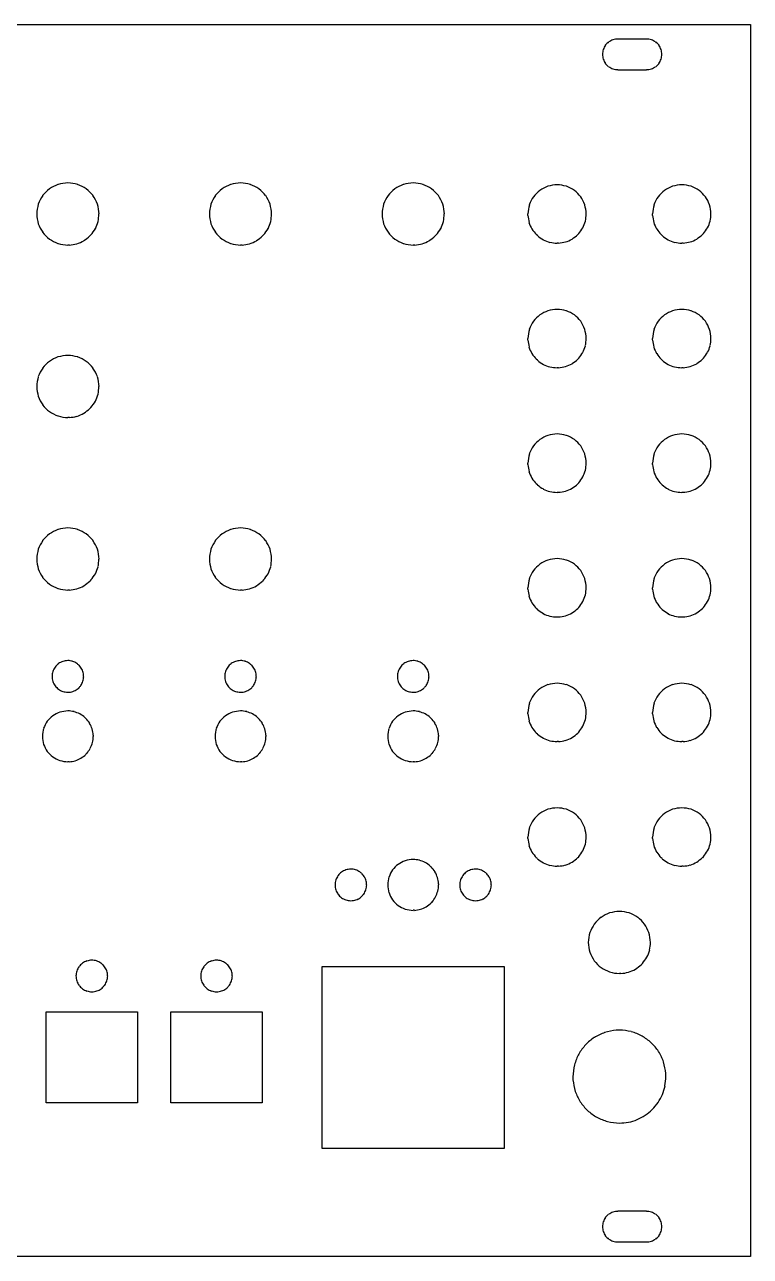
# Model space of a CAD drawing. Header units: millimetres. Extents: x 20 to 324, y 20 to 149.
# Drawn here: x 248.7 to 324.3, y 20 to 148.5 of the extents above; entities that cross this region are included whole.
import ezdxf

# ---------------------------------------------------------------- set-up
doc = ezdxf.new("R2010")
doc.units = ezdxf.units.MM
doc.layers.get('0').update_dxf_attribs({"linetype": 'CONTINUOUS'})

msp = doc.modelspace()

# ---------------------------------------------------------------- linework, layer by layer
for p, q in [((20, 148.5, 1.59), (324.3, 148.5, 1.59)), ((324.3, 148.5, 1.59), (324.3, 20, 1.59)), ((313.48, 147), (310.48, 147)), ((310.48, 143.8), (313.48, 143.8)), ((301.1, 128.6), (301.1, 128.75)), ((314.1, 128.6), (314.1, 128.75)), ((255.56, 126.57), (255.45, 126.45)), ((273.56, 126.57), (273.45, 126.45)), ((291.56, 126.57), (291.45, 126.45)), ((302.1, 126.49), (301.99, 126.59)), ((306.41, 126.7), (306.31, 126.59)), ((315.1, 126.49), (314.99, 126.59)), ((319.41, 126.7), (319.31, 126.59)), ((253.31, 125.5), (253.15, 125.5)), ((271.31, 125.5), (271.15, 125.5)), ((289.31, 125.5), (289.15, 125.5)), ((304.3, 125.7), (304.15, 125.7)), ((317.3, 125.7), (317.15, 125.7)), ((301.1, 115.6), (301.1, 115.75)), ((314.1, 115.6), (314.1, 115.75)), ((302.1, 113.49), (301.99, 113.59)), ((306.41, 113.7), (306.31, 113.59)), ((315.1, 113.49), (314.99, 113.59)), ((319.41, 113.7), (319.31, 113.59)), ((304.3, 112.7), (304.15, 112.7)), ((317.3, 112.7), (317.15, 112.7)), ((255.56, 108.57), (255.45, 108.45)), ((253.31, 107.5), (253.15, 107.5)), ((301.1, 102.6), (301.1, 102.75)), ((314.1, 102.6), (314.1, 102.75)), ((302.1, 100.49), (301.99, 100.59)), ((306.41, 100.7), (306.31, 100.59)), ((315.1, 100.49), (314.99, 100.59)), ((319.41, 100.7), (319.31, 100.59)), ((304.3, 99.7), (304.15, 99.7)), ((317.3, 99.7), (317.15, 99.7)), ((255.56, 90.57), (255.45, 90.45)), ((273.56, 90.57), (273.45, 90.45)), ((253.31, 89.5), (253.15, 89.5)), ((271.31, 89.5), (271.15, 89.5)), ((301.1, 89.6), (301.1, 89.75)), ((314.1, 89.6), (314.1, 89.75)), ((302.1, 87.49), (301.99, 87.59)), ((306.41, 87.7), (306.31, 87.59)), ((315.1, 87.49), (314.99, 87.59)), ((319.41, 87.7), (319.31, 87.59)), ((304.3, 86.7), (304.15, 86.7)), ((317.3, 86.7), (317.15, 86.7)), ((254.93, 76.21), (255.03, 76.12)), ((272.93, 76.21), (273.03, 76.12)), ((290.93, 76.21), (291.03, 76.12)), ((301.1, 76.6), (301.1, 76.75)), ((314.1, 76.6), (314.1, 76.75)), ((302.1, 74.49), (301.99, 74.59)), ((306.41, 74.7), (306.31, 74.59)), ((315.1, 74.49), (314.99, 74.59)), ((319.41, 74.7), (319.31, 74.59)), ((255.8, 74.38), (255.8, 74.25)), ((273.8, 74.38), (273.8, 74.25)), ((291.8, 74.38), (291.8, 74.25)), ((304.3, 73.7), (304.15, 73.7)), ((317.3, 73.7), (317.15, 73.7)), ((255.12, 72.47), (255.03, 72.38)), ((273.12, 72.47), (273.03, 72.38)), ((291.12, 72.47), (291.03, 72.38)), ((253.28, 71.6), (253.15, 71.6)), ((271.28, 71.6), (271.15, 71.6)), ((289.28, 71.6), (289.15, 71.6)), ((301.1, 63.6), (301.1, 63.75)), ((314.1, 63.6), (314.1, 63.75)), ((306.41, 61.7), (306.31, 61.59)), ((319.41, 61.7), (319.31, 61.59)), ((290.93, 60.71), (291.02, 60.62)), ((302.1, 61.49), (301.99, 61.59)), ((304.3, 60.7), (304.15, 60.7)), ((315.1, 61.49), (314.99, 61.59)), ((317.3, 60.7), (317.15, 60.7)), ((291.8, 58.88), (291.8, 58.75)), ((291.11, 56.97), (291.02, 56.88)), ((289.28, 56.1), (289.15, 56.1)), ((279.65, 50.25), (298.65, 50.25)), ((279.65, 31.25), (279.65, 50.25)), ((298.65, 50.25), (298.65, 31.25)), ((313.06, 50.57), (312.95, 50.45)), ((310.81, 49.5), (310.65, 49.5)), ((250.9, 45.5), (260.4, 45.5)), ((250.9, 36), (250.9, 45.5)), ((260.4, 45.5), (260.4, 36)), ((263.9, 45.5), (273.4, 45.5)), ((263.9, 36), (263.9, 45.5)), ((273.4, 45.5), (273.4, 36)), ((260.4, 36), (250.9, 36)), ((273.4, 36), (263.9, 36)), ((298.65, 31.25), (279.65, 31.25)), ((313.48, 24.7), (310.48, 24.7)), ((310.48, 21.5), (313.48, 21.5)), ((324.3, 20, 1.59), (20, 20, 1.59))]:
    msp.add_line(p, q)
for centre, radius, start, end in [((311.05, 144.83), 2.41, 129.1579, 140.8421), ((310.84, 144.7), 2.38, 111.395, 123.2961), ((310.61, 144.61), 2.39, 93.0087, 105.3161), ((313.35, 144.61), 2.39, 74.6839, 86.9913), ((313.12, 144.7), 2.38, 56.7039, 68.605), ((312.91, 144.83), 2.41, 39.1579, 50.8421), ((311.27, 145.27), 2.39, 164.6839, 176.9913), ((311.27, 145.53), 2.39, 183.0087, 195.3161), ((311.18, 145.04), 2.38, 146.7039, 158.605), ((312.78, 145.04), 2.38, 21.395, 33.2961), ((312.69, 145.27), 2.39, 3.0087, 15.3161), ((312.69, 145.53), 2.39, 344.6839, 356.9913), ((311.18, 145.76), 2.38, 201.395, 213.2961), ((311.05, 145.97), 2.41, 219.1579, 230.8421), ((310.84, 146.1), 2.38, 236.7039, 248.605), ((313.12, 146.1), 2.38, 291.395, 303.2961), ((312.91, 145.97), 2.41, 309.1579, 320.8421), ((312.78, 145.76), 2.38, 326.7039, 338.605), ((310.61, 146.19), 2.39, 254.6838, 266.9912), ((313.35, 146.19), 2.39, 273.0087, 285.3161), ((254.32, 127.58), 4.89, 129.1579, 140.8421), ((253.89, 127.32), 4.84, 111.395, 123.2961), ((253.41, 127.15), 4.85, 93.0088, 105.3162), ((252.9, 127.15), 4.85, 74.6839, 86.9913), ((252.41, 127.32), 4.84, 56.7039, 68.6051), ((251.99, 127.58), 4.89, 39.1579, 50.8421), ((272.32, 127.58), 4.89, 129.1579, 140.8421), ((271.89, 127.32), 4.84, 111.395, 123.2961), ((271.41, 127.15), 4.85, 93.0088, 105.3162), ((270.9, 127.15), 4.85, 74.6839, 86.9913), ((270.41, 127.32), 4.84, 56.7039, 68.6051), ((269.98, 127.58), 4.89, 39.1579, 50.8421), ((290.32, 127.58), 4.89, 129.1579, 140.8421), ((289.89, 127.32), 4.84, 111.395, 123.2961), ((289.41, 127.15), 4.85, 93.0088, 105.3162), ((288.9, 127.15), 4.85, 74.6839, 86.9913), ((288.41, 127.32), 4.84, 56.7039, 68.605), ((287.99, 127.58), 4.89, 39.1579, 50.8421), ((305.25, 127.65), 4.59, 129.1579, 140.8421), ((304.85, 127.41), 4.55, 111.3949, 123.2961), ((304.39, 127.25), 4.55, 93.0087, 105.3161), ((303.91, 127.25), 4.55, 74.6839, 86.9913), ((303.46, 127.41), 4.55, 56.7039, 68.6051), ((303.06, 127.65), 4.59, 39.1579, 50.8421), ((318.25, 127.65), 4.59, 129.1579, 140.8421), ((317.85, 127.41), 4.55, 111.3949, 123.2961), ((317.39, 127.25), 4.55, 93.0087, 105.3161), ((316.91, 127.25), 4.55, 74.6839, 86.9913), ((316.46, 127.41), 4.55, 56.7039, 68.6051), ((316.06, 127.65), 4.59, 39.1579, 50.8421), ((254.58, 128.01), 4.84, 146.7039, 158.605), ((251.73, 128.01), 4.84, 21.395, 33.2961), ((272.58, 128.01), 4.84, 146.7039, 158.605), ((269.73, 128.01), 4.84, 21.395, 33.2961), ((290.58, 128.01), 4.84, 146.7039, 158.605), ((287.73, 128.01), 4.84, 21.395, 33.2961), ((305.49, 128.05), 4.55, 146.7039, 158.605), ((302.81, 128.05), 4.55, 21.395, 33.2961), ((318.49, 128.05), 4.55, 146.7039, 158.605), ((315.81, 128.05), 4.55, 21.395, 33.2961), ((254.75, 128.49), 4.85, 164.6838, 176.9912), ((254.75, 129), 4.85, 183.0087, 195.3161), ((251.56, 128.49), 4.85, 3.0088, 15.3162), ((251.54, 128.95), 4.86, 348.2394, 357.654), ((272.75, 128.49), 4.85, 164.6838, 176.9912), ((272.75, 129), 4.85, 183.0087, 195.3161), ((269.55, 128.49), 4.85, 3.0088, 15.3162), ((269.54, 128.95), 4.86, 348.2394, 357.654), ((290.75, 128.49), 4.85, 164.6838, 176.9912), ((290.75, 129), 4.85, 183.0087, 195.3161), ((287.56, 128.49), 4.85, 3.0088, 15.3162), ((287.54, 128.95), 4.86, 348.2394, 357.654), ((305.65, 128.51), 4.55, 164.6838, 176.9912), ((305.65, 129.01), 4.56, 185.1815, 194.5686), ((302.65, 128.51), 4.55, 3.0088, 15.3162), ((302.64, 128.94), 4.56, 348.2394, 357.654), ((318.65, 128.51), 4.55, 164.6838, 176.9912), ((318.65, 129.01), 4.56, 185.1815, 194.5685), ((315.65, 128.51), 4.55, 3.0088, 15.3162), ((315.64, 128.94), 4.56, 348.2394, 357.654), ((254.58, 129.49), 4.84, 201.395, 213.2961), ((251.83, 129.68), 4.86, 320.1815, 329.5686), ((251.64, 129.33), 4.87, 334.2364, 343.5629), ((272.58, 129.49), 4.84, 201.395, 213.2961), ((269.83, 129.68), 4.86, 320.1815, 329.5686), ((269.64, 129.33), 4.87, 334.2364, 343.5629), ((290.58, 129.49), 4.84, 201.3949, 213.2961), ((287.83, 129.68), 4.86, 320.1815, 329.5686), ((287.64, 129.33), 4.87, 334.2364, 343.5629), ((305.54, 129.37), 4.57, 199.2364, 208.5629), ((302.91, 129.62), 4.56, 320.1815, 329.5686), ((302.73, 129.3), 4.57, 334.2364, 343.5629), ((318.54, 129.37), 4.57, 199.2364, 208.5629), ((315.91, 129.62), 4.56, 320.1815, 329.5686), ((315.73, 129.3), 4.57, 334.2364, 343.5629), ((254.32, 129.92), 4.89, 219.1579, 230.8421), ((253.89, 130.18), 4.84, 236.7039, 248.605), ((252.49, 130.23), 4.87, 289.2364, 298.5629), ((252.16, 130.03), 4.86, 303.2394, 312.654), ((272.32, 129.92), 4.89, 219.1579, 230.8421), ((271.89, 130.18), 4.84, 236.7039, 248.605), ((270.49, 130.23), 4.87, 289.2364, 298.5629), ((270.15, 130.03), 4.86, 303.2394, 312.654), ((290.32, 129.92), 4.89, 219.1579, 230.8421), ((289.89, 130.18), 4.84, 236.7039, 248.605), ((288.49, 130.23), 4.87, 289.2364, 298.5629), ((288.16, 130.03), 4.86, 303.2394, 312.654), ((305.35, 129.69), 4.56, 213.2394, 222.654), ((305.03, 129.99), 4.56, 230.1815, 239.5686), ((304.7, 130.17), 4.57, 244.2364, 253.5629), ((303.53, 130.14), 4.57, 289.2365, 298.5629), ((303.22, 129.95), 4.56, 303.2394, 312.654), ((318.35, 129.69), 4.56, 213.2394, 222.654), ((318.03, 129.99), 4.56, 230.1815, 239.5686), ((317.7, 130.17), 4.57, 244.2365, 253.5629), ((316.53, 130.14), 4.57, 289.2364, 298.5629), ((316.21, 129.95), 4.56, 303.2394, 312.654), ((253.41, 130.35), 4.85, 254.6838, 266.9912), ((252.87, 130.35), 4.86, 275.1815, 284.5686), ((271.41, 130.35), 4.85, 254.6838, 266.9912), ((270.87, 130.35), 4.86, 275.1815, 284.5685), ((289.41, 130.35), 4.85, 254.6838, 266.9912), ((288.87, 130.35), 4.86, 275.1815, 284.5686), ((304.34, 130.26), 4.56, 258.2394, 267.654), ((303.89, 130.25), 4.56, 275.1815, 284.5686), ((317.34, 130.26), 4.56, 258.2394, 267.654), ((316.89, 130.25), 4.56, 275.1815, 284.5686), ((304.85, 114.41), 4.55, 111.3949, 123.2961), ((304.39, 114.25), 4.55, 93.0087, 105.3161), ((303.91, 114.25), 4.55, 74.6839, 86.9913), ((303.46, 114.41), 4.55, 56.7039, 68.6051), ((317.85, 114.41), 4.55, 111.3949, 123.2961), ((317.39, 114.25), 4.55, 93.0087, 105.3161), ((316.91, 114.25), 4.55, 74.6839, 86.9913), ((316.46, 114.41), 4.55, 56.7039, 68.6051), ((305.49, 115.05), 4.55, 146.7039, 158.605), ((305.25, 114.65), 4.59, 129.1579, 140.8421), ((303.06, 114.65), 4.59, 39.1579, 50.8421), ((302.81, 115.05), 4.55, 21.395, 33.2961), ((318.49, 115.05), 4.55, 146.7039, 158.605), ((318.25, 114.65), 4.59, 129.1579, 140.8421), ((316.06, 114.65), 4.59, 39.1579, 50.8421), ((315.81, 115.05), 4.55, 21.395, 33.2961), ((305.65, 115.51), 4.55, 164.6838, 176.9912), ((302.65, 115.51), 4.55, 3.0088, 15.3162), ((302.64, 115.94), 4.56, 348.2394, 357.654), ((318.65, 115.51), 4.55, 164.6838, 176.9912), ((315.65, 115.51), 4.55, 3.0088, 15.3162), ((315.64, 115.94), 4.56, 348.2394, 357.654), ((305.65, 116.01), 4.56, 185.1815, 194.5685), ((305.54, 116.37), 4.57, 199.2364, 208.5629), ((302.73, 116.3), 4.57, 334.2364, 343.5629), ((318.65, 116.01), 4.56, 185.1815, 194.5686), ((318.54, 116.37), 4.57, 199.2364, 208.5629), ((315.73, 116.3), 4.57, 334.2364, 343.5629), ((254.32, 109.58), 4.89, 129.1579, 140.8421), ((253.89, 109.32), 4.84, 111.395, 123.2961), ((253.41, 109.15), 4.85, 93.0088, 105.3161), ((252.9, 109.15), 4.85, 74.6839, 86.9913), ((252.41, 109.32), 4.84, 56.7039, 68.6051), ((251.99, 109.58), 4.89, 39.1579, 50.8421), ((305.35, 116.68), 4.56, 213.2394, 222.654), ((305.03, 116.99), 4.56, 230.1815, 239.5686), ((303.53, 117.14), 4.57, 289.2364, 298.5629), ((303.22, 116.95), 4.56, 303.2394, 312.654), ((302.91, 116.62), 4.56, 320.1815, 329.5686), ((318.35, 116.68), 4.56, 213.2394, 222.654), ((318.03, 116.99), 4.56, 230.1815, 239.5686), ((316.53, 117.14), 4.57, 289.2364, 298.5629), ((316.21, 116.95), 4.56, 303.2394, 312.654), ((315.91, 116.62), 4.56, 320.1815, 329.5686), ((254.58, 110.01), 4.84, 146.7039, 158.605), ((251.73, 110.01), 4.84, 21.395, 33.2961), ((304.7, 117.17), 4.57, 244.2365, 253.5629), ((304.34, 117.26), 4.56, 258.2394, 267.654), ((303.89, 117.25), 4.56, 275.1815, 284.5686), ((317.7, 117.17), 4.57, 244.2365, 253.5629), ((317.34, 117.26), 4.56, 258.2394, 267.654), ((316.89, 117.25), 4.56, 275.1815, 284.5686), ((254.75, 110.49), 4.85, 164.6838, 176.9912), ((254.75, 111), 4.85, 183.0087, 195.3161), ((251.56, 110.49), 4.85, 3.0088, 15.3162), ((251.54, 110.95), 4.86, 348.2394, 357.654), ((254.58, 111.49), 4.84, 201.3949, 213.2961), ((251.64, 111.33), 4.87, 334.2365, 343.5629), ((254.32, 111.92), 4.89, 219.1579, 230.8421), ((253.89, 112.18), 4.84, 236.7039, 248.605), ((252.49, 112.23), 4.87, 289.2364, 298.5629), ((252.16, 112.03), 4.86, 303.2394, 312.654), ((251.83, 111.68), 4.86, 320.1815, 329.5686), ((253.41, 112.35), 4.85, 254.6838, 266.9912), ((252.87, 112.35), 4.86, 275.1815, 284.5686), ((304.85, 101.41), 4.55, 111.3949, 123.2961), ((304.39, 101.25), 4.55, 93.0087, 105.3161), ((303.91, 101.25), 4.55, 74.6839, 86.9913), ((303.46, 101.41), 4.55, 56.7039, 68.6051), ((317.85, 101.41), 4.55, 111.3949, 123.2961), ((317.39, 101.25), 4.55, 93.0087, 105.3161), ((316.91, 101.25), 4.55, 74.6839, 86.9913), ((316.46, 101.41), 4.55, 56.7039, 68.6051), ((305.49, 102.05), 4.55, 146.7039, 158.605), ((305.25, 101.65), 4.59, 129.1579, 140.8421), ((303.06, 101.65), 4.59, 39.1579, 50.8421), ((302.81, 102.05), 4.55, 21.395, 33.2961), ((318.49, 102.05), 4.55, 146.7039, 158.605), ((318.25, 101.65), 4.59, 129.1579, 140.8421), ((316.06, 101.65), 4.59, 39.1579, 50.8421), ((315.81, 102.05), 4.55, 21.395, 33.2961), ((305.65, 102.51), 4.55, 164.6838, 176.9912), ((302.65, 102.51), 4.55, 3.0088, 15.3162), ((318.65, 102.51), 4.55, 164.6838, 176.9912), ((315.65, 102.51), 4.55, 3.0088, 15.3162), ((305.65, 103.01), 4.56, 185.1815, 194.5686), ((305.54, 103.37), 4.57, 199.2364, 208.5629), ((302.73, 103.3), 4.57, 334.2364, 343.5629), ((302.64, 102.94), 4.56, 348.2394, 357.654), ((318.65, 103.01), 4.56, 185.1815, 194.5686), ((318.54, 103.37), 4.57, 199.2364, 208.5629), ((315.73, 103.3), 4.57, 334.2364, 343.5629), ((315.64, 102.94), 4.56, 348.2394, 357.654), ((305.35, 103.68), 4.56, 213.2394, 222.654), ((305.03, 103.99), 4.56, 230.1815, 239.5686), ((303.22, 103.95), 4.56, 303.2394, 312.654), ((302.91, 103.62), 4.56, 320.1815, 329.5686), ((318.35, 103.68), 4.56, 213.2394, 222.654), ((318.03, 103.99), 4.56, 230.1815, 239.5686), ((316.21, 103.95), 4.56, 303.2394, 312.654), ((315.91, 103.62), 4.56, 320.1815, 329.5686), ((304.7, 104.17), 4.57, 244.2364, 253.5629), ((304.34, 104.26), 4.56, 258.2394, 267.654), ((303.89, 104.25), 4.56, 275.1815, 284.5686), ((303.53, 104.14), 4.57, 289.2364, 298.5629), ((317.7, 104.17), 4.57, 244.2364, 253.5629), ((317.34, 104.26), 4.56, 258.2394, 267.654), ((316.89, 104.25), 4.56, 275.1815, 284.5686), ((316.53, 104.14), 4.57, 289.2365, 298.5629), ((254.32, 91.58), 4.89, 129.1579, 140.8421), ((253.89, 91.32), 4.84, 111.395, 123.2961), ((253.41, 91.15), 4.85, 93.0088, 105.3162), ((252.9, 91.15), 4.85, 74.6839, 86.9913), ((252.41, 91.32), 4.84, 56.7039, 68.605), ((251.99, 91.58), 4.89, 39.1579, 50.8421), ((272.32, 91.58), 4.89, 129.1579, 140.8421), ((271.89, 91.32), 4.84, 111.395, 123.2961), ((271.41, 91.15), 4.85, 93.0088, 105.3162), ((270.9, 91.15), 4.85, 74.6839, 86.9913), ((270.41, 91.32), 4.84, 56.7039, 68.605), ((269.98, 91.58), 4.89, 39.1579, 50.8421), ((254.58, 92.01), 4.84, 146.7039, 158.605), ((251.73, 92.01), 4.84, 21.395, 33.2961), ((272.58, 92.01), 4.84, 146.7039, 158.605), ((269.73, 92.01), 4.84, 21.395, 33.2961), ((254.75, 92.49), 4.85, 164.6838, 176.9912), ((254.75, 93), 4.85, 183.0087, 195.3161), ((251.56, 92.49), 4.85, 3.0088, 15.3162), ((251.54, 92.95), 4.86, 348.2394, 357.654), ((272.75, 92.49), 4.85, 164.6838, 176.9912), ((272.75, 93), 4.85, 183.0087, 195.3161), ((269.55, 92.49), 4.85, 3.0088, 15.3162), ((269.54, 92.95), 4.86, 348.2394, 357.654), ((304.85, 88.41), 4.55, 111.3949, 123.2961), ((304.39, 88.25), 4.55, 93.0087, 105.3161), ((303.91, 88.25), 4.55, 74.6839, 86.9913), ((303.46, 88.41), 4.55, 56.7039, 68.6051), ((317.85, 88.41), 4.55, 111.3949, 123.2961), ((317.39, 88.25), 4.55, 93.0087, 105.3161), ((316.91, 88.25), 4.55, 74.6839, 86.9913), ((316.46, 88.41), 4.55, 56.7039, 68.6051), ((254.58, 93.49), 4.84, 201.395, 213.2961), ((251.64, 93.33), 4.87, 334.2365, 343.5629), ((272.58, 93.49), 4.84, 201.395, 213.2961), ((269.64, 93.33), 4.87, 334.2364, 343.5629), ((305.49, 89.05), 4.55, 146.7039, 158.605), ((305.25, 88.65), 4.59, 129.1579, 140.8421), ((303.06, 88.65), 4.59, 39.1579, 50.8421), ((302.81, 89.05), 4.55, 21.395, 33.2961), ((318.49, 89.05), 4.55, 146.7039, 158.605), ((318.25, 88.65), 4.59, 129.1579, 140.8421), ((316.06, 88.65), 4.59, 39.1579, 50.8421), ((315.81, 89.05), 4.55, 21.395, 33.2961), ((254.32, 93.92), 4.89, 219.1579, 230.8421), ((253.89, 94.18), 4.84, 236.7039, 248.605), ((252.49, 94.23), 4.87, 289.2364, 298.5629), ((252.16, 94.03), 4.86, 303.2394, 312.654), ((251.83, 93.68), 4.86, 320.1815, 329.5686), ((272.32, 93.92), 4.89, 219.1579, 230.8421), ((271.89, 94.18), 4.84, 236.7039, 248.605), ((270.49, 94.23), 4.87, 289.2364, 298.5629), ((270.15, 94.03), 4.86, 303.2394, 312.654), ((269.83, 93.68), 4.86, 320.1815, 329.5686), ((305.65, 89.51), 4.55, 164.6838, 176.9912), ((302.65, 89.51), 4.55, 3.0088, 15.3162), ((318.65, 89.51), 4.55, 164.6838, 176.9912), ((315.65, 89.51), 4.55, 3.0088, 15.3162), ((253.41, 94.35), 4.85, 254.6838, 266.9912), ((252.87, 94.35), 4.86, 275.1814, 284.5685), ((271.41, 94.35), 4.85, 254.6838, 266.9912), ((270.87, 94.35), 4.86, 275.1815, 284.5686), ((305.65, 90.01), 4.56, 185.1815, 194.5685), ((305.54, 90.37), 4.57, 199.2364, 208.5629), ((302.73, 90.3), 4.57, 334.2364, 343.5629), ((302.64, 89.94), 4.56, 348.2394, 357.654), ((318.65, 90.01), 4.56, 185.1815, 194.5685), ((318.54, 90.37), 4.57, 199.2364, 208.5629), ((315.73, 90.3), 4.57, 334.2364, 343.5629), ((315.64, 89.94), 4.56, 348.2394, 357.654), ((305.35, 90.68), 4.56, 213.2394, 222.654), ((305.03, 90.99), 4.56, 230.1815, 239.5686), ((303.22, 90.95), 4.56, 303.2394, 312.654), ((302.91, 90.62), 4.56, 320.1815, 329.5686), ((318.35, 90.68), 4.56, 213.2394, 222.654), ((318.03, 90.99), 4.56, 230.1815, 239.5686), ((316.21, 90.95), 4.56, 303.2394, 312.654), ((315.91, 90.62), 4.56, 320.1815, 329.5686), ((304.7, 91.17), 4.57, 244.2364, 253.5629), ((304.34, 91.26), 4.56, 258.2395, 267.6541), ((303.89, 91.25), 4.56, 275.1814, 284.5686), ((303.53, 91.14), 4.57, 289.2364, 298.5629), ((317.7, 91.17), 4.57, 244.2365, 253.5629), ((317.34, 91.26), 4.56, 258.2394, 267.654), ((316.89, 91.25), 4.56, 275.1815, 284.5686), ((316.53, 91.14), 4.57, 289.2364, 298.5629), ((253.96, 80.37), 2.46, 164.6839, 176.9913), ((253.88, 80.12), 2.46, 146.704, 158.6051), ((253.75, 79.91), 2.48, 129.158, 140.8422), ((253.53, 79.78), 2.46, 111.395, 123.2962), ((253.28, 79.69), 2.46, 93.0088, 105.3162), ((253.03, 79.69), 2.47, 75.3193, 87.0738), ((252.79, 79.76), 2.47, 57.8094, 69.4828), ((252.62, 79.87), 2.47, 46.6468, 53.2489), ((252.49, 80.01), 2.47, 30.3194, 42.0738), ((252.37, 80.24), 2.47, 12.8093, 24.4828), ((271.96, 80.37), 2.46, 164.6839, 176.9913), ((271.88, 80.12), 2.46, 146.704, 158.6051), ((271.74, 79.91), 2.48, 129.158, 140.8422), ((271.53, 79.78), 2.46, 111.395, 123.2962), ((271.28, 79.69), 2.46, 93.0088, 105.3162), ((271.03, 79.69), 2.47, 75.3193, 87.0738), ((270.79, 79.76), 2.47, 57.8094, 69.4828), ((270.62, 79.87), 2.47, 46.6469, 53.2489), ((270.49, 80.01), 2.47, 30.3193, 42.0738), ((270.37, 80.24), 2.47, 12.8093, 24.4828), ((289.96, 80.37), 2.46, 164.6839, 176.9913), ((289.87, 80.12), 2.46, 146.704, 158.6051), ((289.74, 79.91), 2.48, 129.158, 140.8422), ((289.53, 79.78), 2.46, 111.395, 123.2962), ((289.28, 79.69), 2.46, 93.0088, 105.3162), ((289.02, 79.69), 2.47, 75.3193, 87.0737), ((288.79, 79.76), 2.47, 57.8094, 69.4828), ((288.62, 79.87), 2.47, 46.6468, 53.2489), ((288.49, 80.01), 2.47, 30.3193, 42.0738), ((288.37, 80.24), 2.47, 12.8094, 24.4828), ((253.96, 80.63), 2.46, 183.0087, 195.3161), ((253.88, 80.87), 2.46, 201.3949, 213.296), ((252.41, 80.86), 2.47, 327.8093, 339.4828), ((252.34, 80.63), 2.47, 345.3194, 357.0739), ((252.33, 80.43), 2.47, 1.6466, 8.2488), ((271.96, 80.63), 2.46, 183.0087, 195.3161), ((271.88, 80.87), 2.46, 201.3949, 213.296), ((270.41, 80.86), 2.47, 327.8094, 339.4828), ((270.34, 80.63), 2.47, 345.3194, 357.0739), ((270.33, 80.43), 2.47, 1.6466, 8.2488), ((289.96, 80.63), 2.46, 183.0087, 195.3161), ((289.87, 80.87), 2.46, 201.3949, 213.296), ((288.41, 80.86), 2.47, 327.8094, 339.4828), ((288.34, 80.63), 2.47, 345.3193, 357.0738), ((288.33, 80.43), 2.47, 1.6468, 8.2489), ((304.39, 75.25), 4.55, 93.0087, 105.3161), ((303.91, 75.25), 4.55, 74.6839, 86.9913), ((317.39, 75.25), 4.55, 93.0087, 105.3161), ((316.91, 75.25), 4.55, 74.6839, 86.9913), ((253.75, 81.09), 2.48, 219.1578, 230.842), ((253.53, 81.22), 2.46, 236.7038, 248.605), ((253.28, 81.31), 2.46, 254.6838, 266.9912), ((253.08, 81.32), 2.47, 271.6468, 278.2489), ((252.89, 81.28), 2.47, 282.8094, 294.4828), ((252.67, 81.16), 2.47, 300.3193, 312.0738), ((252.52, 81.03), 2.47, 316.6467, 323.2488), ((271.74, 81.09), 2.48, 219.1578, 230.842), ((271.53, 81.22), 2.46, 236.7038, 248.605), ((271.28, 81.31), 2.46, 254.6838, 266.9912), ((271.08, 81.32), 2.47, 271.6468, 278.2489), ((270.89, 81.28), 2.47, 282.8094, 294.4828), ((270.67, 81.16), 2.47, 300.3193, 312.0737), ((270.52, 81.03), 2.47, 316.6468, 323.2489), ((289.74, 81.09), 2.48, 219.1578, 230.842), ((289.53, 81.22), 2.46, 236.7038, 248.605), ((289.28, 81.31), 2.46, 254.6838, 266.9912), ((289.08, 81.32), 2.47, 271.6468, 278.2489), ((288.89, 81.28), 2.47, 282.8094, 294.4828), ((288.66, 81.16), 2.47, 300.3193, 312.0737), ((288.52, 81.03), 2.47, 316.6468, 323.2489), ((305.49, 76.05), 4.55, 146.7039, 158.605), ((305.25, 75.65), 4.59, 129.1579, 140.8421), ((304.85, 75.41), 4.55, 111.3949, 123.2961), ((303.46, 75.41), 4.55, 56.7039, 68.6051), ((303.06, 75.65), 4.59, 39.1579, 50.8421), ((302.81, 76.05), 4.55, 21.395, 33.2961), ((318.49, 76.05), 4.55, 146.7039, 158.605), ((318.25, 75.65), 4.59, 129.1579, 140.8421), ((317.85, 75.41), 4.55, 111.3949, 123.2961), ((316.46, 75.41), 4.55, 56.7039, 68.6051), ((316.06, 75.65), 4.59, 39.1579, 50.8421), ((315.81, 76.05), 4.55, 21.395, 33.2961), ((305.65, 76.51), 4.55, 164.6838, 176.9912), ((302.65, 76.51), 4.55, 3.0088, 15.3162), ((318.65, 76.51), 4.55, 164.6838, 176.9912), ((315.65, 76.51), 4.55, 3.0088, 15.3162), ((254.1, 73.3), 3.99, 129.1579, 140.8421), ((253.76, 73.09), 3.95, 111.395, 123.2961), ((253.36, 72.95), 3.96, 93.0088, 105.3162), ((252.99, 72.94), 3.97, 78.2395, 87.654), ((252.67, 73.01), 3.97, 64.2365, 73.5629), ((252.39, 73.17), 3.97, 50.1815, 59.5686), ((252.11, 73.44), 3.97, 33.2394, 42.654), ((272.1, 73.3), 3.99, 129.1579, 140.8421), ((271.76, 73.09), 3.95, 111.395, 123.2961), ((271.36, 72.95), 3.96, 93.0088, 105.3162), ((270.99, 72.94), 3.97, 78.2395, 87.654), ((270.67, 73.01), 3.97, 64.2365, 73.5629), ((270.39, 73.17), 3.97, 50.1815, 59.5686), ((270.11, 73.44), 3.97, 33.2395, 42.654), ((290.1, 73.3), 3.99, 129.1579, 140.8421), ((289.76, 73.09), 3.95, 111.395, 123.2961), ((289.36, 72.95), 3.96, 93.0088, 105.3162), ((288.99, 72.94), 3.97, 78.2395, 87.654), ((288.67, 73.01), 3.97, 64.2365, 73.5629), ((288.39, 73.17), 3.97, 50.1815, 59.5686), ((288.11, 73.44), 3.97, 33.2395, 42.654), ((305.65, 77.01), 4.56, 185.1815, 194.5685), ((305.54, 77.37), 4.57, 199.2364, 208.5629), ((302.73, 77.3), 4.57, 334.2364, 343.5629), ((302.64, 76.94), 4.56, 348.2394, 357.654), ((318.65, 77.01), 4.56, 185.1815, 194.5685), ((318.54, 77.37), 4.57, 199.2364, 208.5629), ((315.73, 77.3), 4.57, 334.2364, 343.5629), ((315.64, 76.94), 4.56, 348.2394, 357.654), ((254.45, 74.04), 3.96, 164.6839, 176.9913), ((254.31, 73.65), 3.95, 146.7039, 158.6051), ((251.94, 73.71), 3.97, 19.2364, 28.5629), ((251.85, 74.02), 3.97, 5.1815, 14.5685), ((272.45, 74.04), 3.96, 164.6839, 176.9913), ((272.31, 73.65), 3.95, 146.7039, 158.6051), ((269.94, 73.71), 3.97, 19.2365, 28.5629), ((269.85, 74.02), 3.97, 5.1815, 14.5686), ((290.45, 74.04), 3.96, 164.6839, 176.9913), ((290.31, 73.65), 3.95, 146.7039, 158.6051), ((287.94, 73.71), 3.97, 19.2365, 28.5629), ((287.85, 74.02), 3.97, 5.1815, 14.5686), ((305.35, 77.68), 4.56, 213.2394, 222.654), ((303.22, 77.95), 4.56, 303.2394, 312.654), ((302.91, 77.62), 4.56, 320.1815, 329.5686), ((318.35, 77.68), 4.56, 213.2394, 222.654), ((316.21, 77.95), 4.56, 303.2394, 312.654), ((315.91, 77.62), 4.56, 320.1815, 329.5686), ((254.45, 74.46), 3.96, 183.0087, 195.3161), ((254.31, 74.85), 3.95, 201.3949, 213.2961), ((251.92, 74.73), 3.97, 334.2365, 343.5629), ((251.84, 74.41), 3.97, 348.2394, 357.654), ((272.45, 74.46), 3.96, 183.0087, 195.3161), ((272.31, 74.85), 3.95, 201.3949, 213.2961), ((269.92, 74.73), 3.97, 334.2364, 343.5629), ((269.84, 74.41), 3.97, 348.2394, 357.654), ((290.45, 74.46), 3.96, 183.0087, 195.3161), ((290.31, 74.85), 3.95, 201.3949, 213.2961), ((287.92, 74.73), 3.97, 334.2364, 343.5629), ((287.84, 74.41), 3.97, 348.2394, 357.654), ((305.03, 77.99), 4.56, 230.1815, 239.5686), ((304.7, 78.17), 4.57, 244.2365, 253.5629), ((304.34, 78.26), 4.56, 258.2394, 267.654), ((303.89, 78.25), 4.56, 275.1815, 284.5686), ((303.53, 78.14), 4.57, 289.2364, 298.5629), ((318.03, 77.99), 4.56, 230.1815, 239.5686), ((317.7, 78.17), 4.57, 244.2365, 253.5629), ((317.34, 78.26), 4.56, 258.2394, 267.654), ((316.89, 78.25), 4.56, 275.1815, 284.5686), ((316.53, 78.14), 4.57, 289.2364, 298.5629), ((254.1, 75.2), 3.99, 219.1579, 230.8421), ((253.76, 75.41), 3.95, 236.7039, 248.605), ((252.62, 75.46), 3.97, 289.2364, 298.5628), ((252.34, 75.29), 3.97, 303.2394, 312.6539), ((252.07, 75.01), 3.97, 320.1815, 329.5686), ((272.1, 75.2), 3.99, 219.1579, 230.8421), ((271.76, 75.41), 3.95, 236.7039, 248.605), ((270.62, 75.46), 3.97, 289.2364, 298.5629), ((270.34, 75.29), 3.97, 303.2394, 312.6539), ((270.07, 75.01), 3.97, 320.1815, 329.5686), ((290.1, 75.2), 3.99, 219.1579, 230.8421), ((289.76, 75.41), 3.95, 236.7039, 248.605), ((288.62, 75.46), 3.97, 289.2364, 298.5629), ((288.34, 75.29), 3.97, 303.2394, 312.6539), ((288.07, 75.01), 3.97, 320.1815, 329.5686), ((253.36, 75.55), 3.96, 254.6838, 266.9912), ((252.93, 75.55), 3.97, 275.1814, 284.5685), ((271.36, 75.55), 3.96, 254.6838, 266.9912), ((270.93, 75.55), 3.97, 275.1814, 284.5685), ((289.36, 75.55), 3.96, 254.6838, 266.9912), ((288.93, 75.55), 3.97, 275.1814, 284.5685), ((305.49, 63.05), 4.55, 146.7039, 158.605), ((305.25, 62.65), 4.59, 129.1579, 140.8421), ((304.85, 62.41), 4.55, 111.3949, 123.2961), ((304.39, 62.25), 4.55, 93.0087, 105.3161), ((303.91, 62.25), 4.55, 74.6839, 86.9913), ((303.46, 62.41), 4.55, 56.7039, 68.6051), ((303.06, 62.65), 4.59, 39.1579, 50.8421), ((302.81, 63.05), 4.55, 21.395, 33.2961), ((318.49, 63.05), 4.55, 146.7039, 158.605), ((318.25, 62.65), 4.59, 129.1579, 140.8421), ((317.85, 62.41), 4.55, 111.3949, 123.2961), ((317.39, 62.25), 4.55, 93.0087, 105.3161), ((316.91, 62.25), 4.55, 74.6839, 86.9913), ((316.46, 62.41), 4.55, 56.7039, 68.6051), ((316.06, 62.65), 4.59, 39.1579, 50.8421), ((315.81, 63.05), 4.55, 21.395, 33.2961), ((305.65, 63.51), 4.55, 164.6838, 176.9912), ((302.65, 63.51), 4.55, 3.0088, 15.3162), ((318.65, 63.51), 4.55, 164.6838, 176.9912), ((315.65, 63.51), 4.55, 3.0088, 15.3162), ((305.65, 64.01), 4.56, 185.1815, 194.5685), ((302.73, 64.3), 4.57, 334.2364, 343.5629), ((302.64, 63.94), 4.56, 348.2394, 357.654), ((318.65, 64.01), 4.56, 185.1815, 194.5686), ((315.73, 64.3), 4.57, 334.2364, 343.5629), ((315.64, 63.94), 4.56, 348.2394, 357.654), ((305.54, 64.37), 4.57, 199.2364, 208.5629), ((305.35, 64.68), 4.56, 213.2394, 222.654), ((302.91, 64.62), 4.56, 320.1815, 329.5686), ((318.54, 64.37), 4.57, 199.2364, 208.5629), ((318.35, 64.68), 4.56, 213.2394, 222.654), ((315.91, 64.62), 4.56, 320.1815, 329.5686), ((282.78, 57.94), 2.46, 93.0088, 105.3162), ((282.52, 57.94), 2.47, 75.3194, 87.0739), ((290.1, 57.8), 3.99, 129.1579, 140.8421), ((289.75, 57.59), 3.95, 111.395, 123.2961), ((289.36, 57.45), 3.96, 93.0088, 105.3162), ((288.99, 57.44), 3.97, 78.2395, 87.6541), ((288.67, 57.51), 3.97, 64.2365, 73.5629), ((288.39, 57.67), 3.97, 50.1815, 59.5686), ((288.11, 57.94), 3.97, 33.2394, 42.654), ((295.78, 57.94), 2.46, 93.0088, 105.3162), ((295.52, 57.94), 2.47, 75.3194, 87.0739), ((305.03, 64.99), 4.56, 230.1815, 239.5686), ((304.7, 65.17), 4.57, 244.2364, 253.5629), ((304.34, 65.26), 4.56, 258.2395, 267.6541), ((303.89, 65.25), 4.56, 275.1814, 284.5686), ((303.53, 65.14), 4.57, 289.2364, 298.5629), ((303.22, 64.95), 4.56, 303.2394, 312.654), ((318.03, 64.99), 4.56, 230.1815, 239.5686), ((317.7, 65.17), 4.57, 244.2364, 253.5629), ((317.34, 65.26), 4.56, 258.2395, 267.6541), ((316.89, 65.25), 4.56, 275.1814, 284.5686), ((316.53, 65.14), 4.57, 289.2364, 298.5629), ((316.21, 64.95), 4.56, 303.2394, 312.654), ((283.46, 58.62), 2.46, 164.6839, 176.9913), ((283.37, 58.37), 2.46, 146.7039, 158.6051), ((283.24, 58.16), 2.48, 129.1579, 140.8421), ((283.03, 58.03), 2.46, 111.395, 123.2961), ((282.28, 58.01), 2.47, 57.8094, 69.4828), ((282.12, 58.12), 2.47, 46.6468, 53.2489), ((281.99, 58.26), 2.47, 30.3193, 42.0737), ((281.87, 58.49), 2.47, 12.8094, 24.4828), ((290.45, 58.54), 3.96, 164.6839, 176.9913), ((290.31, 58.15), 3.95, 146.7039, 158.6051), ((287.94, 58.21), 3.97, 19.2364, 28.5629), ((287.85, 58.52), 3.97, 5.1815, 14.5685), ((296.46, 58.62), 2.46, 164.6839, 176.9913), ((296.37, 58.37), 2.46, 146.704, 158.6051), ((296.24, 58.16), 2.48, 129.1579, 140.8422), ((296.03, 58.03), 2.46, 111.395, 123.2961), ((295.28, 58.01), 2.47, 57.8094, 69.4829), ((295.12, 58.12), 2.47, 46.6468, 53.2489), ((294.99, 58.26), 2.47, 30.3193, 42.0737), ((294.87, 58.49), 2.47, 12.8094, 24.4828), ((283.46, 58.88), 2.46, 183.0087, 195.3161), ((283.37, 59.12), 2.46, 201.3949, 213.2961), ((281.91, 59.11), 2.47, 327.8094, 339.4828), ((281.84, 58.88), 2.47, 345.3193, 357.0737), ((281.83, 58.68), 2.47, 1.6468, 8.2489), ((290.45, 58.96), 3.96, 183.0087, 195.3161), ((290.31, 59.35), 3.95, 201.3949, 213.2961), ((287.91, 59.23), 3.97, 334.2365, 343.5629), ((287.84, 58.91), 3.97, 348.2394, 357.654), ((296.46, 58.88), 2.46, 183.0087, 195.3161), ((296.37, 59.12), 2.46, 201.3949, 213.296), ((294.91, 59.11), 2.47, 327.8094, 339.4828), ((294.84, 58.88), 2.47, 345.3193, 357.0737), ((294.83, 58.68), 2.47, 1.6468, 8.2489), ((283.24, 59.34), 2.48, 219.1579, 230.8421), ((283.03, 59.47), 2.46, 236.7039, 248.605), ((282.78, 59.56), 2.46, 254.6838, 266.9912), ((282.58, 59.57), 2.47, 271.6468, 278.2489), ((282.39, 59.53), 2.47, 282.8094, 294.4828), ((282.16, 59.41), 2.47, 300.3193, 312.0738), ((282.02, 59.28), 2.47, 316.6469, 323.2489), ((290.1, 59.7), 3.99, 219.1579, 230.8421), ((289.75, 59.91), 3.95, 236.7039, 248.605), ((288.34, 59.79), 3.97, 303.2394, 312.654), ((288.07, 59.51), 3.97, 320.1815, 329.5686), ((296.24, 59.34), 2.48, 219.1578, 230.8421), ((296.03, 59.47), 2.46, 236.7039, 248.605), ((295.78, 59.56), 2.46, 254.6838, 266.9912), ((295.58, 59.57), 2.47, 271.6468, 278.2489), ((295.39, 59.53), 2.47, 282.8094, 294.4828), ((295.16, 59.41), 2.47, 300.3193, 312.0737), ((295.02, 59.28), 2.47, 316.6469, 323.2489), ((289.36, 60.05), 3.96, 254.6838, 266.9912), ((288.92, 60.05), 3.97, 275.1815, 284.5685), ((288.61, 59.96), 3.97, 289.2364, 298.5629), ((311.82, 51.58), 4.89, 129.1579, 140.8421), ((311.39, 51.32), 4.84, 111.395, 123.2961), ((310.91, 51.15), 4.85, 93.0088, 105.3162), ((310.4, 51.15), 4.85, 74.6839, 86.9913), ((309.91, 51.32), 4.84, 56.7039, 68.6051), ((309.48, 51.58), 4.89, 39.1579, 50.8421), ((312.08, 52.01), 4.84, 146.7039, 158.605), ((309.22, 52.01), 4.84, 21.395, 33.2961), ((312.25, 52.5), 4.85, 164.6838, 176.9912), ((312.25, 53), 4.85, 183.0087, 195.3161), ((309.05, 52.5), 4.85, 3.0088, 15.3162), ((309.04, 52.95), 4.86, 348.2394, 357.654), ((312.08, 53.49), 4.84, 201.3949, 213.2961), ((309.14, 53.33), 4.87, 334.2364, 343.5629), ((256.37, 48.87), 2.46, 146.7039, 158.6051), ((256.24, 48.66), 2.48, 129.1579, 140.8421), ((256.03, 48.53), 2.46, 111.395, 123.2961), ((255.78, 48.44), 2.46, 93.0088, 105.3162), ((255.52, 48.44), 2.47, 75.3193, 87.0737), ((255.28, 48.51), 2.47, 57.8094, 69.4828), ((255.12, 48.62), 2.47, 46.6469, 53.2489), ((254.99, 48.76), 2.47, 30.3193, 42.0737), ((269.37, 48.87), 2.46, 146.704, 158.6051), ((269.24, 48.66), 2.48, 129.158, 140.8422), ((269.03, 48.53), 2.46, 111.395, 123.2962), ((268.78, 48.44), 2.46, 93.0088, 105.3162), ((268.52, 48.44), 2.47, 75.3193, 87.0737), ((268.28, 48.51), 2.47, 57.8094, 69.4828), ((268.12, 48.62), 2.47, 46.6468, 53.2489), ((267.99, 48.76), 2.47, 30.3193, 42.0737), ((311.82, 53.92), 4.89, 219.1579, 230.8421), ((311.39, 54.18), 4.84, 236.7039, 248.605), ((309.65, 54.03), 4.86, 303.2394, 312.654), ((309.32, 53.68), 4.86, 320.1815, 329.5686), ((256.46, 49.12), 2.46, 164.6839, 176.9913), ((256.46, 49.38), 2.46, 183.0087, 195.3161), ((254.87, 48.99), 2.47, 12.8094, 24.4828), ((254.84, 49.38), 2.47, 345.3193, 357.0738), ((254.83, 49.18), 2.47, 1.6468, 8.2489), ((269.46, 49.12), 2.46, 164.6839, 176.9913), ((269.46, 49.38), 2.46, 183.0087, 195.3161), ((267.87, 48.99), 2.47, 12.8094, 24.4828), ((267.84, 49.38), 2.47, 345.3193, 357.0738), ((267.83, 49.18), 2.47, 1.6468, 8.2489), ((310.91, 54.35), 4.85, 254.6838, 266.9912), ((310.37, 54.35), 4.86, 275.1815, 284.5686), ((309.99, 54.24), 4.87, 289.2364, 298.5629), ((256.37, 49.63), 2.46, 201.3949, 213.2961), ((256.24, 49.84), 2.48, 219.1579, 230.8421), ((256.03, 49.97), 2.46, 236.7039, 248.605), ((255.78, 50.06), 2.46, 254.6838, 266.9912), ((255.58, 50.07), 2.47, 271.6468, 278.2489), ((255.39, 50.03), 2.47, 282.8094, 294.4828), ((255.16, 49.91), 2.47, 300.3193, 312.0738), ((255.02, 49.78), 2.47, 316.6468, 323.2489), ((254.91, 49.62), 2.47, 327.8094, 339.4828), ((269.37, 49.63), 2.46, 201.3949, 213.296), ((269.24, 49.84), 2.48, 219.1578, 230.8421), ((269.03, 49.97), 2.46, 236.7039, 248.605), ((268.78, 50.06), 2.46, 254.6838, 266.9912), ((268.58, 50.07), 2.47, 271.6468, 278.2489), ((268.39, 50.03), 2.47, 282.8093, 294.4828), ((268.16, 49.91), 2.47, 300.3193, 312.0738), ((268.02, 49.78), 2.47, 316.6468, 323.2489), ((267.91, 49.62), 2.47, 327.8094, 339.4828), ((312.22, 36.86), 7.3, 125.062, 134.4187), ((311.69, 36.59), 7.23, 110.8041, 120.3504), ((311.1, 36.4), 7.23, 96.1356, 105.9505), ((310.73, 36.22), 7.38, 90.6149, 93.091), ((310.34, 36.34), 7.27, 77.7172, 87.5822), ((309.76, 36.55), 7.21, 63.2101, 72.8249), ((309.2, 36.78), 7.28, 49.0824, 58.4687), ((312.62, 37.3), 7.28, 139.0823, 148.4687), ((308.76, 37.18), 7.3, 35.062, 44.4187), ((308.5, 37.71), 7.23, 20.8041, 30.3504), ((313.06, 38.44), 7.27, 167.7172, 177.5822), ((312.85, 37.86), 7.21, 153.21, 162.8248), ((308.3, 38.3), 7.23, 6.1356, 15.9505), ((313.18, 38.83), 7.38, 180.6149, 183.091), ((308.24, 38.99), 7.26, 350.5794, 358.1198), ((308.12, 38.67), 7.38, 0.6149, 3.091), ((313, 39.2), 7.23, 186.1355, 195.9504), ((308.33, 39.45), 7.27, 339.3637, 346.8308), ((312.81, 39.78), 7.23, 200.8041, 210.3504), ((312.54, 40.32), 7.3, 215.062, 224.4187), ((308.78, 40.28), 7.26, 316.8802, 324.4206), ((308.51, 39.89), 7.27, 328.1692, 335.6363), ((312.1, 40.72), 7.28, 229.0823, 238.4687), ((309.51, 40.89), 7.27, 294.3636, 301.8308), ((309.12, 40.62), 7.26, 305.5794, 313.1198), ((311.54, 40.95), 7.21, 243.21, 252.8248), ((310.96, 41.16), 7.27, 257.7172, 267.5822), ((310.41, 41.16), 7.26, 271.8802, 279.4206), ((309.95, 41.07), 7.27, 283.1692, 290.6363), ((310.84, 22.4), 2.38, 111.3949, 123.2961), ((310.61, 22.31), 2.39, 93.0087, 105.3161), ((313.35, 22.31), 2.39, 74.6839, 86.9913), ((313.12, 22.4), 2.38, 56.7039, 68.605), ((311.27, 22.97), 2.39, 164.6839, 176.9913), ((311.18, 22.74), 2.38, 146.7039, 158.6051), ((311.05, 22.53), 2.41, 129.1579, 140.8421), ((312.91, 22.53), 2.41, 39.1579, 50.8421), ((312.78, 22.74), 2.38, 21.395, 33.2961), ((312.69, 22.97), 2.39, 3.0087, 15.3161), ((311.27, 23.23), 2.39, 183.0087, 195.3161), ((311.18, 23.46), 2.38, 201.395, 213.2961), ((311.05, 23.67), 2.41, 219.1579, 230.8421), ((312.91, 23.67), 2.41, 309.1579, 320.8421), ((312.78, 23.46), 2.38, 326.7039, 338.605), ((312.69, 23.23), 2.39, 344.6839, 356.9913), ((310.84, 23.8), 2.38, 236.7039, 248.6051), ((310.61, 23.89), 2.39, 254.6839, 266.9913), ((313.35, 23.89), 2.39, 273.0087, 285.3161), ((313.12, 23.8), 2.38, 291.3949, 303.2961)]:
    msp.add_arc(centre, radius, start, end)

doc.saveas('drawing.dxf')
